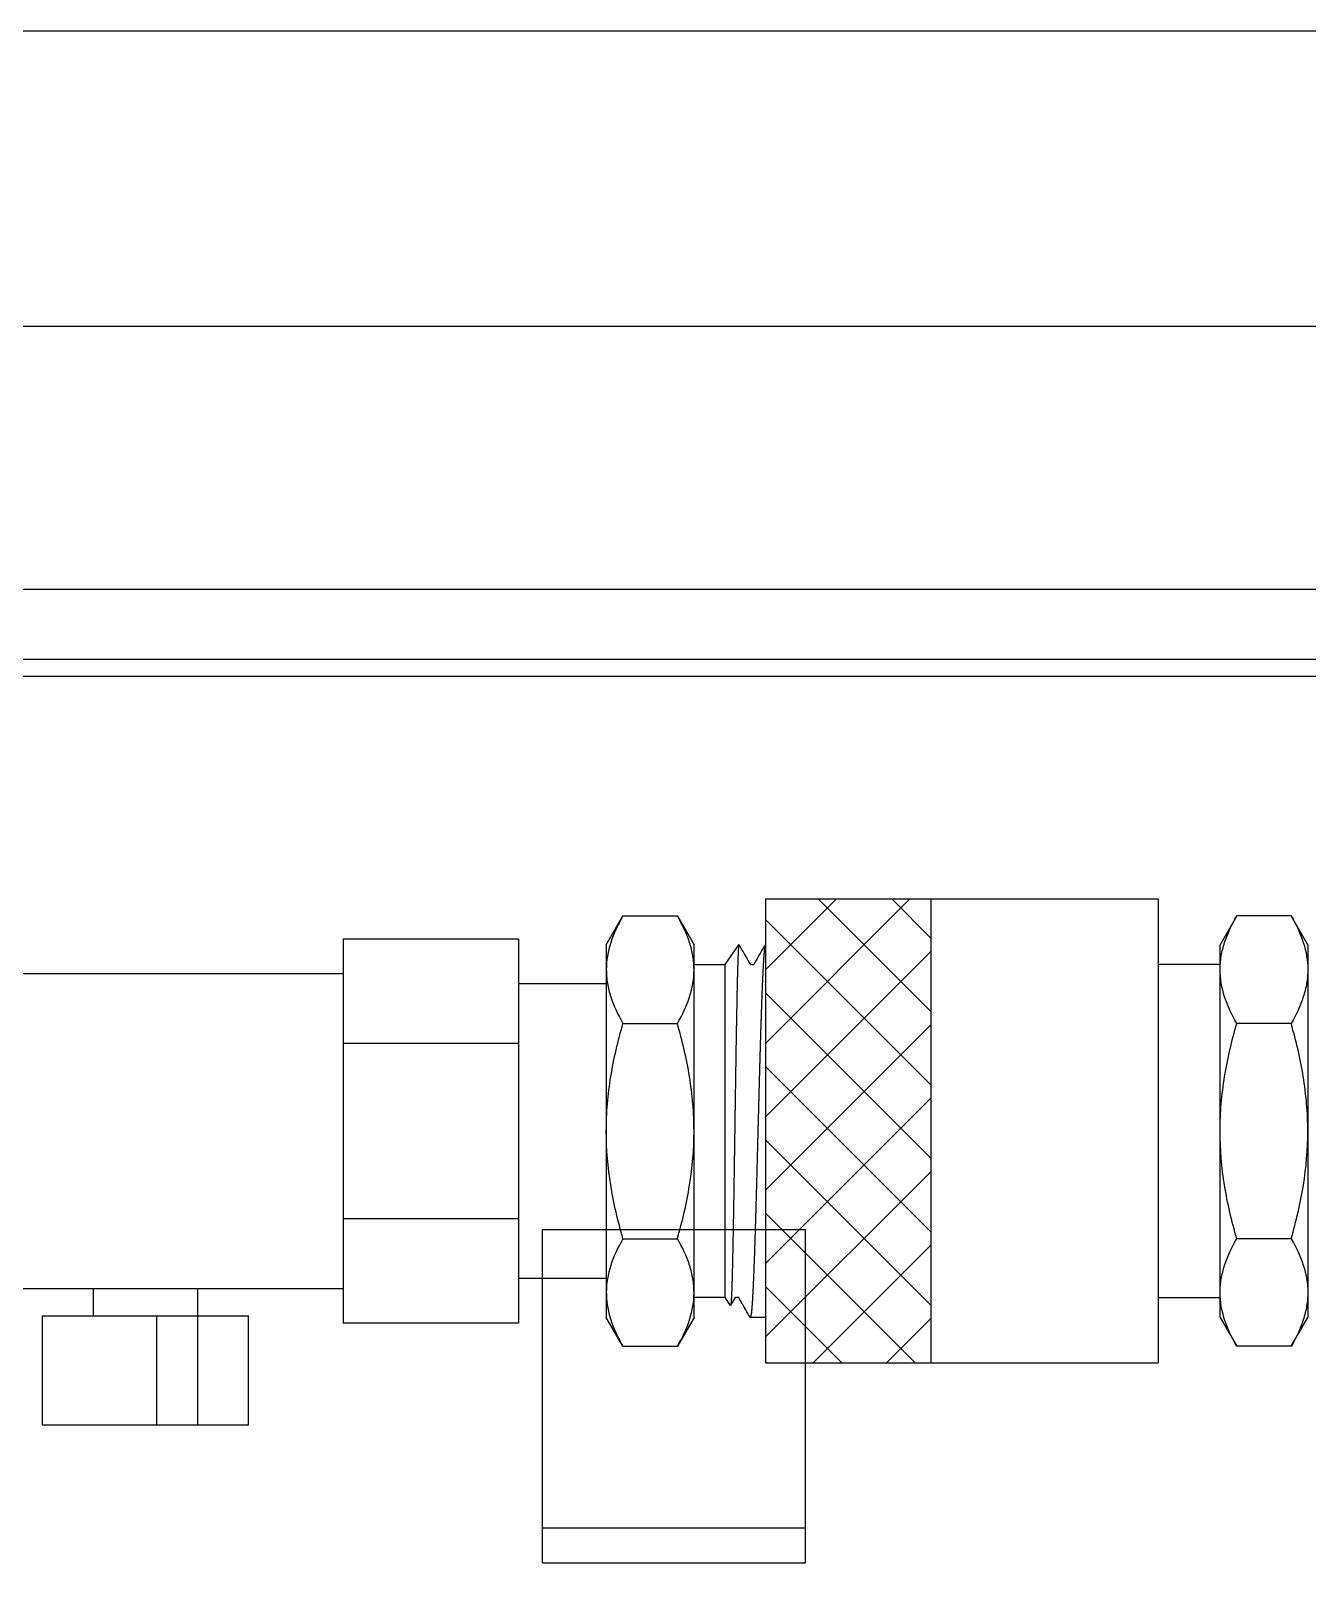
# Model space of a CAD drawing. Header units: inches. Extents: x 1743 to 1787.7, y 1504.4 to 1539.
# Drawn here: x 1758.991 to 1762.631, y 1534.511 to 1538.959 of the extents above; entities that cross this region are included whole.
import ezdxf

# ---------------------------------------------------------------- set-up
doc = ezdxf.new("R2010")
doc.units = ezdxf.units.IN
doc.header["$LTSCALE"] = 1.5
doc.header["$MEASUREMENT"] = 0
doc.linetypes.add('SLD-Solid', pattern=[0])
doc.layers.get('Defpoints').update_dxf_attribs({"color": 140})
doc.layers.add('Enclosure', color=4, linetype='Continuous')
doc.layers.add('p-domw-eqpm', color=32, linetype='Continuous')

msp = doc.modelspace()

# ---------------------------------------------------------------- linework, layer by layer
at = {"layer": 'Defpoints'}
msp.add_lwpolyline([(1742.96811, 1504.37777), (1787.69004, 1504.37777), (1787.69004, 1538.95927), (1742.96811, 1538.95927)], close=True, dxfattribs=at)
at = {"layer": 'Enclosure'}
for p, q in [((1750.97414, 1538.11834), (1770.7078, 1538.11834)), ((1766.82385, 1537.36834), (1754.82385, 1537.36834)), ((1766.62385, 1537.16834), (1755.02385, 1537.16834)), ((1757.84049, 1537.12076), (1762.87264, 1537.12076)), ((1760.44885, 1534.59334), (1760.44885, 1535.54334)), ((1760.44885, 1535.54334), (1761.19885, 1535.54334)), ((1761.19885, 1534.59334), (1761.19885, 1535.54334)), ((1760.44885, 1534.69334), (1761.19885, 1534.69334)), ((1760.44885, 1534.59334), (1761.19885, 1534.59334))]:
    msp.add_line(p, q, dxfattribs=at)
at = {"layer": 'p-domw-eqpm'}
for p, q in [((1762.20395, 1536.48477), (1761.08474, 1536.48477)), ((1761.08474, 1536.48477), (1761.08474, 1535.16344)), ((1761.55689, 1535.16344), (1761.55689, 1536.48477)), ((1762.20395, 1536.48477), (1762.20395, 1535.16344)), ((1760.38093, 1536.37137), (1759.88093, 1536.37137)), ((1759.88093, 1536.37137), (1759.88093, 1535.27684)), ((1760.38093, 1536.37137), (1760.38093, 1535.27684)), ((1758.63093, 1536.27322), (1759.88093, 1536.27322)), ((1760.63093, 1536.24411), (1760.38093, 1536.24411)), ((1760.38093, 1536.07411), (1759.88093, 1536.07411)), ((1760.38093, 1535.57411), (1759.88093, 1535.57411)), ((1760.63093, 1535.40411), (1760.38093, 1535.40411)), ((1758.63093, 1535.375), (1759.88093, 1535.375)), ((1759.16811, 1535.375), (1759.16811, 1535.29744)), ((1759.46485, 1535.375), (1759.46485, 1534.98724)), ((1759.02245, 1535.29744), (1759.02245, 1534.98724)), ((1759.02245, 1535.29744), (1759.61051, 1535.29744)), ((1759.34941, 1534.98724), (1759.34941, 1535.29744)), ((1759.61051, 1534.98724), (1759.61051, 1535.29744)), ((1760.38093, 1535.27684), (1759.88093, 1535.27684)), ((1761.08474, 1535.16344), (1762.20395, 1535.16344)), ((1759.02245, 1534.98724), (1759.61051, 1534.98724))]:
    msp.add_line(p, q, dxfattribs=at)
at = {"layer": 'p-domw-eqpm', "color": 230}
for p, q in [((1761.49533, 1536.48477), (1761.08474, 1536.07418)), ((1761.28608, 1536.48477), (1761.08474, 1536.28343)), ((1761.23633, 1536.48477), (1761.55689, 1536.16421)), ((1761.44558, 1536.48477), (1761.55689, 1536.37346)), ((1761.08474, 1536.42712), (1761.55689, 1535.95497)), ((1761.55689, 1536.33708), (1761.08474, 1535.86493)), ((1761.08474, 1536.21787), (1761.55689, 1535.74572)), ((1761.55689, 1536.12784), (1761.08474, 1535.65568)), ((1761.08474, 1536.00862), (1761.55689, 1535.53647)), ((1761.55689, 1535.91859), (1761.08474, 1535.44643)), ((1761.08474, 1535.79937), (1761.55689, 1535.32722)), ((1761.55689, 1535.70934), (1761.08474, 1535.23719)), ((1761.08474, 1535.59012), (1761.51142, 1535.16344)), ((1761.55689, 1535.50009), (1761.22024, 1535.16344)), ((1761.08474, 1535.38087), (1761.30217, 1535.16344)), ((1761.55689, 1535.29084), (1761.42949, 1535.16344))]:
    msp.add_line(p, q, dxfattribs=at)
at = {"layer": 'p-domw-eqpm', "linetype": 'SLD-Solid', "lineweight": 25}
for p, q in [((1760.63093, 1536.35536), (1760.67838, 1536.43754)), ((1760.67838, 1536.43754), (1760.83348, 1536.43754)), ((1760.83348, 1536.43754), (1760.88093, 1536.35536)), ((1762.42838, 1536.43754), (1762.38093, 1536.35536)), ((1762.58348, 1536.43754), (1762.42838, 1536.43754)), ((1762.63093, 1536.35536), (1762.58348, 1536.43754)), ((1760.63093, 1536.35536), (1760.63093, 1536.28418)), ((1760.88093, 1536.28418), (1760.88093, 1536.35536)), ((1760.96955, 1536.29886), (1761.00884, 1536.35498)), ((1761.00925, 1536.35482), (1761.00911, 1536.35505)), ((1762.38093, 1536.28418), (1762.38093, 1536.35536)), ((1762.63093, 1536.35536), (1762.63093, 1536.28418)), ((1760.63093, 1536.28418), (1760.63093, 1535.82411)), ((1760.88093, 1536.29886), (1760.96955, 1536.29886)), ((1760.88093, 1535.82411), (1760.88093, 1536.28418)), ((1760.96955, 1535.34936), (1760.96955, 1536.29886)), ((1761.04126, 1536.29888), (1761.0518, 1536.29888)), ((1762.38093, 1536.29886), (1762.20395, 1536.29886)), ((1762.38093, 1535.82411), (1762.38093, 1536.28418)), ((1762.63093, 1536.28418), (1762.63093, 1535.82411)), ((1760.67838, 1536.13082), (1760.83348, 1536.13082)), ((1762.58348, 1536.13082), (1762.42838, 1536.13082)), ((1760.63093, 1535.82411), (1760.63093, 1535.36403)), ((1760.88093, 1535.36403), (1760.88093, 1535.82411)), ((1762.38093, 1535.36403), (1762.38093, 1535.82411)), ((1762.63093, 1535.82411), (1762.63093, 1535.36403)), ((1760.67838, 1535.51739), (1760.83348, 1535.51739)), ((1762.58348, 1535.51739), (1762.42838, 1535.51739)), ((1760.63093, 1535.36403), (1760.63093, 1535.29286)), ((1760.88093, 1535.29286), (1760.88093, 1535.36403)), ((1760.96955, 1535.34936), (1760.88093, 1535.34936)), ((1760.98501, 1535.32727), (1760.96955, 1535.34936)), ((1761.00865, 1535.34934), (1760.99811, 1535.34934)), ((1762.20395, 1535.34936), (1762.38093, 1535.34936)), ((1762.38093, 1535.29286), (1762.38093, 1535.36403)), ((1762.63093, 1535.36403), (1762.63093, 1535.29286)), ((1760.67838, 1535.21067), (1760.63093, 1535.29286)), ((1760.88093, 1535.29286), (1760.83348, 1535.21067)), ((1761.08474, 1535.29286), (1761.04126, 1535.29286)), ((1762.38093, 1535.29286), (1762.42838, 1535.21067)), ((1762.58348, 1535.21067), (1762.63093, 1535.29286)), ((1760.67838, 1535.21067), (1760.83348, 1535.21067)), ((1762.58348, 1535.21067), (1762.42838, 1535.21067))]:
    msp.add_line(p, q, dxfattribs=at)
for points, knots in [([(1760.67838, 1536.43754), (1760.6639, 1536.41245), (1760.65197, 1536.38718), (1760.63546, 1536.33611), (1760.63093, 1536.31031), (1760.63093, 1536.28418)], [0, 0, 0, 0, 0.5, 0.5, 1, 1, 1, 1]), ([(1760.88093, 1536.28418), (1760.88093, 1536.2972), (1760.87981, 1536.31027), (1760.87547, 1536.33613), (1760.87226, 1536.34898), (1760.85986, 1536.38728), (1760.84793, 1536.41252), (1760.83348, 1536.43754)], [0, 0, 0, 0, 0.25, 0.25, 0.5, 0.5, 1, 1, 1, 1]), ([(1762.38093, 1536.28418), (1762.38093, 1536.2972), (1762.38205, 1536.31027), (1762.38639, 1536.33613), (1762.38961, 1536.34898), (1762.40201, 1536.38728), (1762.41393, 1536.41252), (1762.42838, 1536.43754)], [0, 0, 0, 0, 0.25, 0.25, 0.5, 0.5, 1, 1, 1, 1]), ([(1762.58348, 1536.43754), (1762.59797, 1536.41245), (1762.6099, 1536.38718), (1762.62641, 1536.33611), (1762.63093, 1536.31031), (1762.63093, 1536.28418)], [0, 0, 0, 0, 0.5, 0.5, 1, 1, 1, 1]), ([(1761.00911, 1536.35505), (1761.00906, 1536.35508), (1761.00895, 1536.35514), (1761.00879, 1536.35492), (1761.00864, 1536.35448), (1761.00848, 1536.35379), (1761.00832, 1536.35286), (1761.00816, 1536.35168), (1761.00799, 1536.35025), (1761.00783, 1536.34857), (1761.00766, 1536.34664), (1761.0075, 1536.34446), (1761.00733, 1536.34204), (1761.00716, 1536.33934), (1761.00699, 1536.33637), (1761.00682, 1536.33311), (1761.00665, 1536.32959), (1761.00648, 1536.32601), (1761.00633, 1536.32241), (1761.00618, 1536.31882), (1761.00603, 1536.31505), (1761.00588, 1536.31109), (1761.00574, 1536.30692), (1761.00559, 1536.30256), (1761.00544, 1536.29801), (1761.00528, 1536.29296), (1761.00511, 1536.28738), (1761.00493, 1536.28122), (1761.00476, 1536.2748), (1761.00458, 1536.26823), (1761.00441, 1536.26151), (1761.00425, 1536.25467), (1761.00408, 1536.24761), (1761.00392, 1536.24069), (1761.00377, 1536.23396), (1761.00363, 1536.22746), (1761.00348, 1536.2208), (1761.00334, 1536.21396), (1761.00319, 1536.20694), (1761.00304, 1536.19973), (1761.00289, 1536.19238), (1761.00273, 1536.18439), (1761.00256, 1536.17572), (1761.00238, 1536.16634), (1761.0022, 1536.15678), (1761.00204, 1536.14825), (1761.0019, 1536.14086), (1761.00179, 1536.13466), (1761.00168, 1536.12839), (1761.00154, 1536.12054), (1761.00137, 1536.11107), (1761.00117, 1536.09988), (1761.00098, 1536.08851), (1761.0008, 1536.07758), (1761.00062, 1536.06715), (1761.00046, 1536.05723), (1761.0003, 1536.0472), (1761.00013, 1536.03673), (1760.99996, 1536.02581), (1760.99979, 1536.01444), (1760.99961, 1536.00295), (1760.99946, 1535.99282), (1760.99933, 1535.98407), (1760.99922, 1535.97676), (1760.99911, 1535.9694), (1760.99897, 1535.96026), (1760.99881, 1535.9493), (1760.99862, 1535.9365), (1760.99843, 1535.92361), (1760.99825, 1535.91135), (1760.99807, 1535.89974), (1760.99791, 1535.88879), (1760.99775, 1535.87781), (1760.99758, 1535.86643), (1760.9974, 1535.85466), (1760.99722, 1535.8425), (1760.99704, 1535.83032), (1760.99687, 1535.81895), (1760.99671, 1535.8084), (1760.99656, 1535.79866), (1760.99641, 1535.78893), (1760.99626, 1535.77848), (1760.99609, 1535.76733), (1760.99591, 1535.75548), (1760.99573, 1535.74367), (1760.99555, 1535.73188), (1760.99538, 1535.72013), (1760.99521, 1535.70897), (1760.99505, 1535.6984), (1760.99489, 1535.68841), (1760.99474, 1535.67848), (1760.99459, 1535.66859), (1760.99444, 1535.65876), (1760.9943, 1535.64922), (1760.99415, 1535.63997), (1760.99401, 1535.631), (1760.99386, 1535.6221), (1760.99371, 1535.61261), (1760.99354, 1535.60256), (1760.99336, 1535.59198), (1760.99318, 1535.58152), (1760.993, 1535.57118), (1760.99282, 1535.56097), (1760.99265, 1535.55137), (1760.99248, 1535.54236), (1760.99233, 1535.53391), (1760.99217, 1535.52558), (1760.99201, 1535.51737), (1760.99185, 1535.50929), (1760.9917, 1535.50154), (1760.99155, 1535.49412), (1760.9914, 1535.48703), (1760.99126, 1535.48005), (1760.9911, 1535.47268), (1760.99093, 1535.46497), (1760.99075, 1535.45695), (1760.99058, 1535.44912), (1760.9904, 1535.44149), (1760.99022, 1535.43406), (1760.99006, 1535.42717), (1760.9899, 1535.4208), (1760.98975, 1535.41492), (1760.9896, 1535.4092), (1760.98945, 1535.40365), (1760.9893, 1535.39827), (1760.98915, 1535.39319), (1760.989, 1535.3884), (1760.98886, 1535.38388), (1760.98871, 1535.37952), (1760.98855, 1535.37501), (1760.98839, 1535.3704), (1760.98821, 1535.36574), (1760.98803, 1535.36132), (1760.98784, 1535.35716), (1760.98766, 1535.35326), (1760.98749, 1535.34978), (1760.98732, 1535.34669), (1760.98717, 1535.34396), (1760.98701, 1535.34143), (1760.98685, 1535.3391), (1760.98669, 1535.33697), (1760.98654, 1535.33509), (1760.98639, 1535.33345), (1760.98624, 1535.33203), (1760.9861, 1535.33079), (1760.98594, 1535.32965), (1760.98578, 1535.32866), (1760.9856, 1535.32787), (1760.98543, 1535.32735), (1760.98525, 1535.32712), (1760.98512, 1535.3271), (1760.98505, 1535.32724), (1760.98503, 1535.32728)], [0, 0, 0, 0, 0.0069411, 0.0138829, 0.0208239, 0.0277938, 0.0347645, 0.0417344, 0.0487485, 0.0557635, 0.0627777, 0.0698219, 0.0768669, 0.083911, 0.0911566, 0.0984021, 0.1056623, 0.1129225, 0.1190911, 0.1252597, 0.1314372, 0.1376148, 0.1438844, 0.150154, 0.1564331, 0.1627122, 0.1702473, 0.1777824, 0.185334, 0.1928856, 0.2001312, 0.2073769, 0.2146372, 0.2218975, 0.2280667, 0.234236, 0.2404145, 0.246593, 0.2528654, 0.2591379, 0.2654201, 0.2717022, 0.2792434, 0.2867846, 0.2943426, 0.3019007, 0.3065849, 0.3112691, 0.3159573, 0.3206455, 0.3286796, 0.3367138, 0.3447684, 0.352823, 0.3595838, 0.3663446, 0.3731175, 0.3798905, 0.3873492, 0.3948079, 0.4022831, 0.4097582, 0.4144303, 0.4191024, 0.4237785, 0.4284547, 0.436469, 0.4444832, 0.4525184, 0.4605535, 0.4672999, 0.4740463, 0.4808051, 0.487564, 0.4950096, 0.5024553, 0.5099177, 0.5173801, 0.5233529, 0.5293257, 0.5353072, 0.5412886, 0.548616, 0.5559444, 0.5632718, 0.5706353, 0.5779997, 0.5853632, 0.5917256, 0.5980886, 0.6044509, 0.610837, 0.6172236, 0.6236096, 0.6295707, 0.6355318, 0.6415017, 0.6474716, 0.6547867, 0.6621028, 0.6694179, 0.6767698, 0.6841228, 0.6914748, 0.6978296, 0.7041851, 0.71054, 0.7169189, 0.7232986, 0.7296776, 0.7355678, 0.741458, 0.7473567, 0.7532555, 0.7604816, 0.7677086, 0.7749347, 0.7821963, 0.789459, 0.7967206, 0.802995, 0.8092701, 0.8155445, 0.8218426, 0.8281414, 0.8344395, 0.8403097, 0.84618, 0.8520589, 0.8579377, 0.865141, 0.8723453, 0.8795486, 0.886788, 0.8940285, 0.9012679, 0.9075251, 0.9137829, 0.9200401, 0.926321, 0.9326025, 0.9388834, 0.9446946, 0.9505058, 0.9563254, 0.962145, 0.9692743, 0.9764045, 0.9835338, 0.9906982, 0.9978635, 1, 1, 1, 1]), ([(1761.00925, 1536.35484), (1761.01537, 1536.34424), (1761.02615, 1536.32558), (1761.03694, 1536.30693), (1761.04159, 1536.29888)], [0, 0, 0, 0, 0.56833963, 1, 1, 1, 1]), ([(1761.08474, 1536.35531), (1761.0847, 1536.35532), (1761.08453, 1536.35537), (1761.08425, 1536.35506), (1761.0839, 1536.3544), (1761.08356, 1536.3534), (1761.08321, 1536.35207), (1761.08286, 1536.3504), (1761.08251, 1536.34841), (1761.08217, 1536.34609), (1761.08182, 1536.34346), (1761.08147, 1536.3405), (1761.08111, 1536.33719), (1761.08076, 1536.33354), (1761.0804, 1536.32952), (1761.08004, 1536.32517), (1761.07968, 1536.3205), (1761.07932, 1536.31551), (1761.07897, 1536.31021), (1761.07861, 1536.3046), (1761.07826, 1536.29868), (1761.0779, 1536.29248), (1761.07756, 1536.28598), (1761.07721, 1536.27921), (1761.07686, 1536.27217), (1761.07652, 1536.26487), (1761.07618, 1536.25707), (1761.07582, 1536.24872), (1761.07545, 1536.23977), (1761.07507, 1536.23047), (1761.07469, 1536.22083), (1761.07432, 1536.21117), (1761.07396, 1536.20152), (1761.07361, 1536.19193), (1761.07325, 1536.18209), (1761.0729, 1536.172), (1761.07254, 1536.16174), (1761.07219, 1536.15132), (1761.07184, 1536.14075), (1761.07148, 1536.12998), (1761.07113, 1536.11895), (1761.07077, 1536.10766), (1761.07042, 1536.09612), (1761.07006, 1536.08442), (1761.06971, 1536.07256), (1761.06935, 1536.06057), (1761.069, 1536.04845), (1761.06866, 1536.03621), (1761.06831, 1536.02388), (1761.06797, 1536.01146), (1761.06763, 1535.99896), (1761.0673, 1535.98638), (1761.06696, 1535.97369), (1761.06662, 1535.96087), (1761.06627, 1535.94749), (1761.0659, 1535.93355), (1761.06551, 1535.91905), (1761.06513, 1535.90445), (1761.06474, 1535.88974), (1761.06436, 1535.87542), (1761.06399, 1535.8615), (1761.06363, 1535.84801), (1761.06327, 1535.83449), (1761.06291, 1535.82096), (1761.06256, 1535.80751), (1761.06221, 1535.79416), (1761.06185, 1535.78092), (1761.0615, 1535.76772), (1761.06115, 1535.75448), (1761.0608, 1535.74122), (1761.06045, 1535.72795), (1761.0601, 1535.71478), (1761.05976, 1535.7017), (1761.05941, 1535.68875), (1761.05907, 1535.67592), (1761.05874, 1535.66321), (1761.0584, 1535.65062), (1761.05807, 1535.63811), (1761.05772, 1535.62568), (1761.05738, 1535.61334), (1761.05703, 1535.60109), (1761.05668, 1535.58896), (1761.05632, 1535.57655), (1761.05594, 1535.5639), (1761.05555, 1535.55103), (1761.05515, 1535.53836), (1761.05476, 1535.52591), (1761.05438, 1535.51406), (1761.05401, 1535.50281), (1761.05365, 1535.49215), (1761.05329, 1535.4817), (1761.05293, 1535.47148), (1761.05258, 1535.46157), (1761.05223, 1535.45196), (1761.05189, 1535.44265), (1761.05154, 1535.4336), (1761.0512, 1535.42474), (1761.05086, 1535.41611), (1761.05052, 1535.4077), (1761.05018, 1535.39958), (1761.04985, 1535.39173), (1761.04951, 1535.38415), (1761.04917, 1535.37682), (1761.04883, 1535.36976), (1761.04848, 1535.36296), (1761.04813, 1535.35643), (1761.04778, 1535.35019), (1761.04742, 1535.34425), (1761.04707, 1535.3386), (1761.04671, 1535.33326), (1761.04634, 1535.32807), (1761.04596, 1535.32307), (1761.04556, 1535.3183), (1761.04517, 1535.31394), (1761.04478, 1535.30997), (1761.04439, 1535.30653), (1761.04403, 1535.30356), (1761.04367, 1535.30103), (1761.04332, 1535.29884), (1761.04297, 1535.29699), (1761.04262, 1535.29549), (1761.04228, 1535.29433), (1761.04195, 1535.2935), (1761.04162, 1535.29299), (1761.04129, 1535.29281), (1761.04097, 1535.29291), (1761.04076, 1535.29324), (1761.04066, 1535.2934)], [0, 0, 0, 0, 0.00293615, 0.01156352, 0.01941837, 0.02729826, 0.03520081, 0.04312361, 0.05106418, 0.05887787, 0.06670392, 0.07453992, 0.08238344, 0.09039224, 0.09840372, 0.10641527, 0.11442427, 0.12242813, 0.13042423, 0.13841001, 0.14638289, 0.15434035, 0.16227986, 0.17019897, 0.17809524, 0.18596626, 0.19380972, 0.20241646, 0.21105284, 0.21972167, 0.2284198, 0.23714403, 0.24507771, 0.2530277, 0.26099148, 0.26896652, 0.27695026, 0.28479741, 0.29264802, 0.30049963, 0.30834978, 0.31635607, 0.32435568, 0.33234602, 0.34032453, 0.34828864, 0.35623585, 0.36416366, 0.37206963, 0.37995134, 0.38780644, 0.3956333, 0.40346847, 0.41133187, 0.41922118, 0.42792646, 0.43665698, 0.44540946, 0.45418056, 0.46296691, 0.47094744, 0.47893514, 0.48692742, 0.49492169, 0.50291536, 0.51076319, 0.51860548, 0.5264398, 0.53426371, 0.54223406, 0.55018854, 0.55812464, 0.5660399, 0.5739319, 0.58179824, 0.5896366, 0.59746156, 0.60531361, 0.61319253, 0.62109597, 0.62902152, 0.63696673, 0.64492912, 0.65370454, 0.66249432, 0.67129503, 0.68010321, 0.68891542, 0.69690964, 0.70490171, 0.71288905, 0.72086905, 0.72883917, 0.73665488, 0.74445619, 0.75224075, 0.76000622, 0.76790809, 0.77578529, 0.78363545, 0.79145959, 0.7992999, 0.80716803, 0.81506166, 0.82297839, 0.8309158, 0.83887142, 0.84684274, 0.85482724, 0.86282234, 0.87082548, 0.87963505, 0.88844773, 0.89726004, 0.90606851, 0.91486967, 0.92284409, 0.9308071, 0.93875616, 0.94668877, 0.95460244, 0.96235402, 0.97008271, 0.97778627, 0.98546252, 0.99329091, 1, 1, 1, 1]), ([(1761.05146, 1536.29829), (1761.05566, 1536.30556), (1761.06235, 1536.31713), (1761.07324, 1536.33598), (1761.07994, 1536.34756), (1761.08414, 1536.35484)], [0, 0, 0, 0, 0.3854276, 0.6140288, 1, 1, 1, 1]), ([(1760.63093, 1536.28418), (1760.63093, 1536.27117), (1760.63205, 1536.25809), (1760.63639, 1536.23223), (1760.63961, 1536.21939), (1760.65201, 1536.18108), (1760.66393, 1536.15585), (1760.67838, 1536.13082)], [0, 0, 0, 0, 0.25, 0.25, 0.5, 0.5, 1, 1, 1, 1]), ([(1760.83348, 1536.13082), (1760.84797, 1536.15591), (1760.8599, 1536.18118), (1760.87641, 1536.23225), (1760.88093, 1536.25805), (1760.88093, 1536.28418)], [0, 0, 0, 0, 0.5, 0.5, 1, 1, 1, 1]), ([(1762.42838, 1536.13082), (1762.4139, 1536.15591), (1762.40197, 1536.18118), (1762.38546, 1536.23225), (1762.38093, 1536.25805), (1762.38093, 1536.28418)], [0, 0, 0, 0, 0.5, 0.5, 1, 1, 1, 1]), ([(1762.63093, 1536.28418), (1762.63093, 1536.27117), (1762.62981, 1536.25809), (1762.62547, 1536.23223), (1762.62226, 1536.21939), (1762.60986, 1536.18108), (1762.59793, 1536.15585), (1762.58348, 1536.13082)], [0, 0, 0, 0, 0.25, 0.25, 0.5, 0.5, 1, 1, 1, 1]), ([(1760.63093, 1535.82411), (1760.63093, 1535.85005), (1760.63204, 1535.87608), (1760.63642, 1535.92832), (1760.63967, 1535.95418), (1760.65214, 1536.03098), (1760.66406, 1536.08122), (1760.67838, 1536.13082)], [0, 0, 0, 0, 0.25, 0.25, 0.5, 0.5, 1, 1, 1, 1]), ([(1760.88093, 1535.82411), (1760.88093, 1535.85005), (1760.87983, 1535.87608), (1760.87544, 1535.92832), (1760.87219, 1535.95418), (1760.85972, 1536.03098), (1760.8478, 1536.08122), (1760.83348, 1536.13082)], [0, 0, 0, 0, 0.25, 0.25, 0.5, 0.5, 1, 1, 1, 1]), ([(1762.38093, 1535.82411), (1762.38093, 1535.85005), (1762.38204, 1535.87608), (1762.38642, 1535.92832), (1762.38967, 1535.95418), (1762.40214, 1536.03098), (1762.41406, 1536.08122), (1762.42838, 1536.13082)], [0, 0, 0, 0, 0.25, 0.25, 0.5, 0.5, 1, 1, 1, 1]), ([(1762.63093, 1535.82411), (1762.63093, 1535.85005), (1762.62983, 1535.87608), (1762.62544, 1535.92832), (1762.62219, 1535.95418), (1762.60972, 1536.03098), (1762.5978, 1536.08122), (1762.58348, 1536.13082)], [0, 0, 0, 0, 0.25, 0.25, 0.5, 0.5, 1, 1, 1, 1]), ([(1760.67838, 1535.51739), (1760.66397, 1535.5673), (1760.6519, 1535.61838), (1760.63539, 1535.72076), (1760.63093, 1535.77225), (1760.63093, 1535.82411)], [0, 0, 0, 0, 0.5, 0.5, 1, 1, 1, 1]), ([(1760.83348, 1535.51739), (1760.84789, 1535.5673), (1760.85997, 1535.61838), (1760.87647, 1535.72076), (1760.88093, 1535.77225), (1760.88093, 1535.82411)], [0, 0, 0, 0, 0.5, 0.5, 1, 1, 1, 1]), ([(1762.42838, 1535.51739), (1762.41397, 1535.5673), (1762.4019, 1535.61838), (1762.38539, 1535.72076), (1762.38093, 1535.77225), (1762.38093, 1535.82411)], [0, 0, 0, 0, 0.5, 0.5, 1, 1, 1, 1]), ([(1762.58348, 1535.51739), (1762.59789, 1535.5673), (1762.60997, 1535.61838), (1762.62647, 1535.72076), (1762.63093, 1535.77225), (1762.63093, 1535.82411)], [0, 0, 0, 0, 0.5, 0.5, 1, 1, 1, 1]), ([(1760.67838, 1535.51739), (1760.6639, 1535.4923), (1760.65197, 1535.46703), (1760.63546, 1535.41596), (1760.63093, 1535.39016), (1760.63093, 1535.36403)], [0, 0, 0, 0, 0.5, 0.5, 1, 1, 1, 1]), ([(1760.88093, 1535.36403), (1760.88093, 1535.37705), (1760.87981, 1535.39012), (1760.87547, 1535.41598), (1760.87226, 1535.42883), (1760.85986, 1535.46713), (1760.84793, 1535.49236), (1760.83348, 1535.51739)], [0, 0, 0, 0, 0.25, 0.25, 0.5, 0.5, 1, 1, 1, 1]), ([(1762.38093, 1535.36403), (1762.38093, 1535.37705), (1762.38205, 1535.39012), (1762.38639, 1535.41598), (1762.38961, 1535.42883), (1762.40201, 1535.46713), (1762.41393, 1535.49236), (1762.42838, 1535.51739)], [0, 0, 0, 0, 0.25, 0.25, 0.5, 0.5, 1, 1, 1, 1]), ([(1762.58348, 1535.51739), (1762.59797, 1535.4923), (1762.6099, 1535.46703), (1762.62641, 1535.41596), (1762.63093, 1535.39016), (1762.63093, 1535.36403)], [0, 0, 0, 0, 0.5, 0.5, 1, 1, 1, 1]), ([(1760.63093, 1535.36403), (1760.63093, 1535.35102), (1760.63205, 1535.33794), (1760.63639, 1535.31208), (1760.63961, 1535.29924), (1760.65201, 1535.26093), (1760.66393, 1535.2357), (1760.67838, 1535.21067)], [0, 0, 0, 0, 0.25, 0.25, 0.5, 0.5, 1, 1, 1, 1]), ([(1760.83348, 1535.21067), (1760.84797, 1535.23576), (1760.8599, 1535.26103), (1760.87641, 1535.3121), (1760.88093, 1535.3379), (1760.88093, 1535.36403)], [0, 0, 0, 0, 0.5, 0.5, 1, 1, 1, 1]), ([(1760.99845, 1535.34992), (1760.9947, 1535.34344), (1760.99035, 1535.33591), (1760.986, 1535.32838), (1760.98539, 1535.32733)], [0, 0, 0, 0, 0.8603104, 1, 1, 1, 1]), ([(1761.04066, 1535.29338), (1761.03662, 1535.30037), (1761.03037, 1535.31119), (1761.02283, 1535.32424), (1761.01609, 1535.3359), (1761.01156, 1535.34373), (1761.00832, 1535.34934)], [0, 0, 0, 0, 0.3750079, 0.5799057, 0.6996666, 1, 1, 1, 1]), ([(1762.42838, 1535.21067), (1762.4139, 1535.23576), (1762.40197, 1535.26103), (1762.38546, 1535.3121), (1762.38093, 1535.3379), (1762.38093, 1535.36403)], [0, 0, 0, 0, 0.5, 0.5, 1, 1, 1, 1]), ([(1762.63093, 1535.36403), (1762.63093, 1535.35102), (1762.62981, 1535.33794), (1762.62547, 1535.31208), (1762.62226, 1535.29924), (1762.60986, 1535.26093), (1762.59793, 1535.2357), (1762.58348, 1535.21067)], [0, 0, 0, 0, 0.25, 0.25, 0.5, 0.5, 1, 1, 1, 1])]:
    msp.add_open_spline(points, degree=3, knots=knots, dxfattribs=at)

doc.saveas('drawing.dxf')
